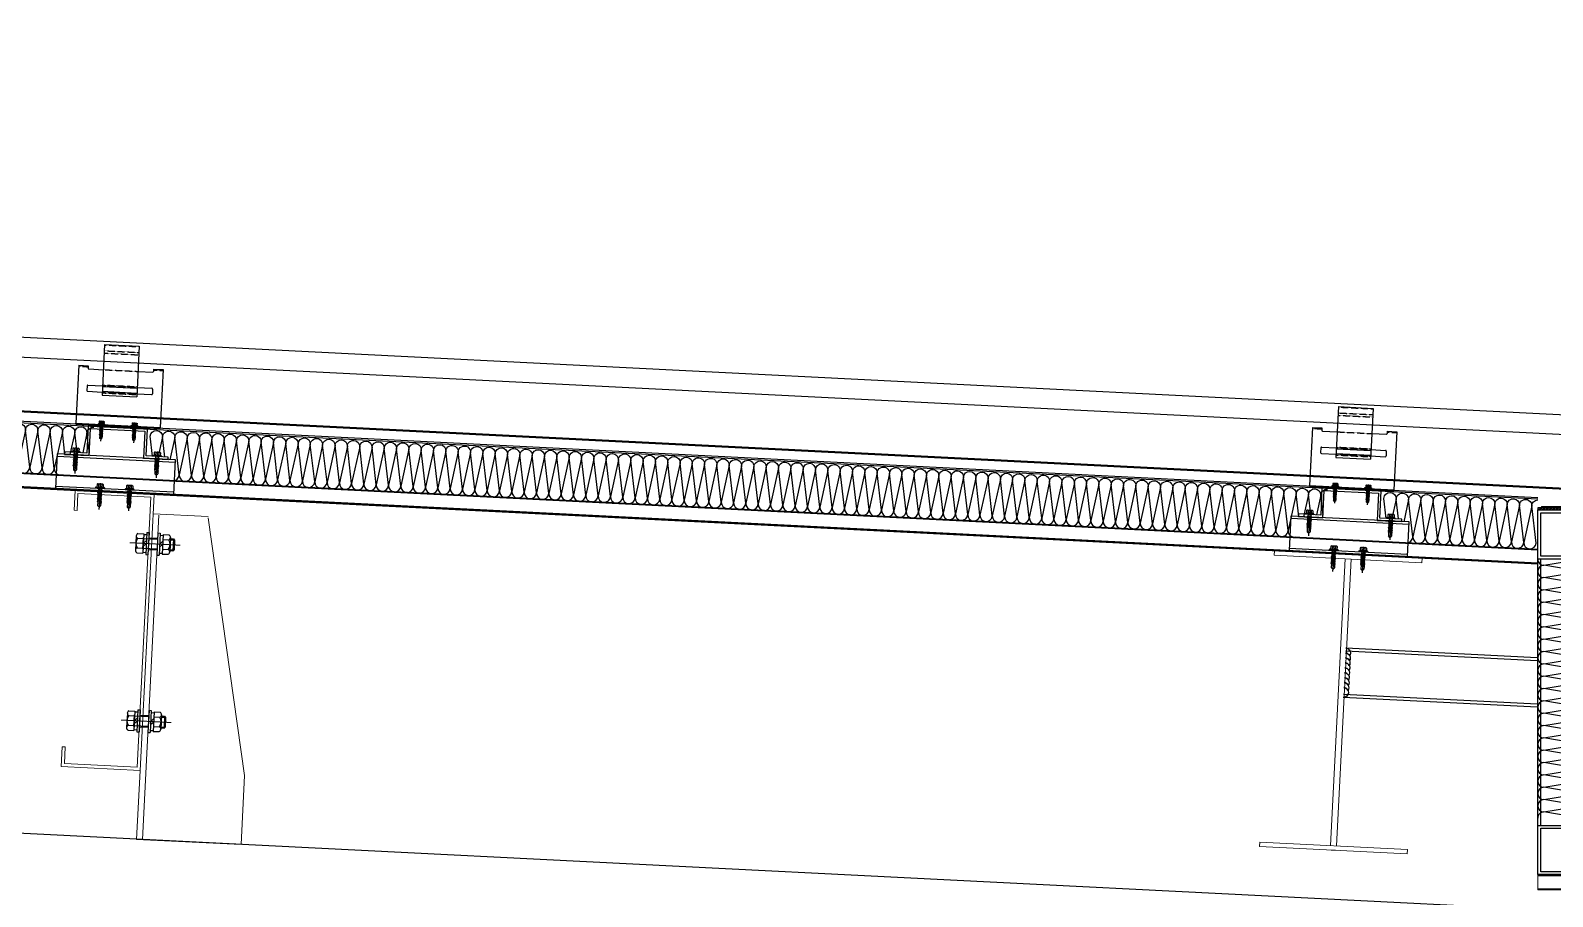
# Model space of a CAD drawing. Extents: x -599358 to 2865263, y -1062760 to 486533.
# Drawn here: x 251125 to 252667, y -689700 to -688822 of the extents above; entities that cross this region are included whole.
import ezdxf

# ---------------------------------------------------------------- set-up
doc = ezdxf.new("R2010")
doc.units = 0
for name, pattern in [('CENTER', [2, 1.25, -0.25, 0.25, -0.25]), ('CENTER2', [28.575, 19.05, -3.175, 3.175, -3.175]), ('CONTINUOUS0', [0]), ('CONTINUOUS1', [0]), ('DASH', [0.35, 0.25, -0.1])]:
    doc.linetypes.add(name, pattern=pattern)
for name, color, linetype in [('003_THICK', 7, 'CONTINUOUS1'), ('004_THIN', 6, 'CONTINUOUS0'), ('A-AXIS-SYMB', 3, 'Continuous'), ('A-HATCH-2', 251, 'Continuous'), ('A-LIN-V', 9, 'Continuous'), ('BWM', 8, 'Continuous'), ('HATCH', 66, 'Continuous'), ('PJ', 151, 'Continuous'), ('Q-焊缝', 8, 'Continuous'), ('SEAMLOK75 - SHEET', 6, 'Continuous'), ('ZX', 1, 'CENTER2'), ('配件', 4, 'Continuous'), ('钢承板', 253, 'Continuous')]:
    doc.layers.add(name, color=color, linetype=linetype)
for name, color, linetype, lineweight in [('C18', 4, 'CENTER', 13), ('S-dim', 81, 'Continuous', 0), ('屋面板', 6, 'Continuous', 13), ('粗', 7, 'Continuous', 50), ('紧固件', 4, 'Continuous', 13)]:
    doc.layers.add(name, color=color, linetype=linetype, lineweight=lineweight)

# ---------------------------------------------------------------- blocks, each defined once
blk = doc.blocks.new('34t65')
at = {"color": 2, "ltscale": 50}
for p, q in [((1430037, 238183.4), (1430157, 238183.4)), ((1430037, 238148.4), (1430037, 238183.4)), ((1430157, 238183.4), (1430157, 238148.4)), ((1430037, 238180.9), (1430157, 238180.9)), ((1430157, 238150.9), (1430037, 238150.9)), ((1430157, 238148.4), (1430037, 238148.4))]:
    blk.add_line(p, q, dxfattribs=at)
blk = doc.blocks.new('*U1726')
at = {"layer": 'PJ'}
for p, q in [((-4.4, 0.5), (-4.4, 0)), ((4.4, 0), (-4.4, 0)), ((-4.1, 0.8), (-3.1, 1)), ((4.1, 0.8), (-4.1, 0.8)), ((-3.1, 3.9), (-3.1, 1)), ((3.1, 1), (-3.1, 1)), ((2.3, 4.2), (-2.3, 4.2)), ((-2, 0.8), (-1.5, 1)), ((-1.5, 3.9), (-1.5, 1)), ((-1.5, 0), (-1.5, -1.6)), ((1.5, 3.9), (1.5, 1)), ((2.2, 0.8), (1.5, 1)), ((1.5, 0), (1.5, -1.1)), ((3.1, 3.9), (3.1, 1)), ((4.1, 0.8), (3.1, 1)), ((4.4, 0.5), (4.4, 0)), ((-2.1, -1.9), (2.1, -1.4)), ((-2.1, -1.9), (-1.5, -1.6)), ((-2.1, -1.9), (-1.5, -2.2)), ((-2.1, -3.3), (2.1, -2.8)), ((-2.1, -3.3), (-1.5, -3)), ((-2.1, -3.3), (-1.5, -3.6)), ((-2.1, -4.7), (2.1, -4.2)), ((-2.1, -4.7), (-1.5, -4.4)), ((-2.1, -4.7), (-1.5, -5)), ((-2.1, -6.1), (2.1, -5.6)), ((-2.1, -6.1), (-1.5, -5.8)), ((-2.1, -6.1), (-1.5, -6.4)), ((-2.1, -7.5), (2.1, -7)), ((-2.1, -7.5), (-1.5, -7.2)), ((-2.1, -7.5), (-1.5, -7.8)), ((-2.1, -8.9), (2.1, -8.4)), ((-2.1, -8.9), (-1.5, -8.6)), ((-2.1, -8.9), (-1.5, -9.2)), ((-2.1, -10.3), (2.1, -9.8)), ((-2.1, -10.3), (-1.5, -10)), ((-2.1, -10.3), (-1.5, -10.6)), ((-2.1, -11.7), (2.1, -11.2)), ((-2.1, -11.7), (-1.5, -11.4)), ((-2.1, -11.7), (-1.5, -12)), ((-2.1, -13.1), (-1.5, -12.8)), ((-2.1, -13.1), (-1.1, -13)), ((-2.1, -13.1), (-1.5, -13.4)), ((-1.5, -1.6), (1.5, -1.1)), ((-1.5, -2.2), (1.5, -1.7)), ((-1.5, -2.2), (-1.5, -3)), ((-1.5, -3), (1.5, -2.5)), ((-1.5, -3.6), (1.5, -3.1)), ((-1.5, -3.6), (-1.5, -4.4)), ((-1.5, -4.4), (1.5, -3.9)), ((-1.5, -5), (1.5, -4.5)), ((-1.5, -5), (-1.5, -5.8)), ((-1.5, -5.8), (1.5, -5.3)), ((-1.5, -6.4), (1.5, -5.9)), ((-1.5, -6.4), (-1.5, -7.2)), ((-1.5, -7.2), (1.5, -6.7)), ((-1.5, -7.8), (1.5, -7.3)), ((-1.5, -7.8), (-1.5, -8.6)), ((-1.5, -8.6), (1.5, -8.1)), ((-1.5, -9.2), (1.5, -8.7)), ((-1.5, -9.2), (-1.5, -10)), ((-1.5, -10), (1.5, -9.5)), ((-1.5, -10.6), (1.5, -10.1)), ((-1.5, -10.6), (-1.5, -11.4)), ((-1.5, -11.4), (1.5, -10.9)), ((-1.5, -12), (1.5, -11.5)), ((-1.5, -12), (-1.5, -12.8)), ((-1.5, -12.8), (-1, -12.7)), ((-1.5, -13.4), (-1.5, -17.2)), ((-1.5, -13.4), (-1.3, -13.4)), ((0.6, -12.4), (1.5, -12.3)), ((0.7, -12.8), (2.1, -12.6)), ((0.7, -13), (1.5, -12.9)), ((0.7, -13.8), (1.5, -13.7)), ((0.7, -14.2), (2.1, -14)), ((0.7, -14.4), (1.5, -14.3)), ((1.5, -0.3), (1.5, -1.1)), ((2.1, -1.4), (1.5, -1.1)), ((2.1, -1.4), (1.5, -1.7)), ((1.5, -1.7), (1.5, -2.5)), ((2.1, -2.8), (1.5, -2.5)), ((2.1, -2.8), (1.5, -3.1)), ((1.5, -3.1), (1.5, -3.9)), ((2.1, -4.2), (1.5, -3.9)), ((2.1, -4.2), (1.5, -4.5)), ((1.5, -4.5), (1.5, -5.3)), ((2.1, -5.6), (1.5, -5.3)), ((2.1, -5.6), (1.5, -5.9)), ((1.5, -5.9), (1.5, -6.7)), ((2.1, -7), (1.5, -6.7)), ((2.1, -7), (1.5, -7.3)), ((1.5, -7.3), (1.5, -8.1)), ((2.1, -8.4), (1.5, -8.1)), ((2.1, -8.4), (1.5, -8.7)), ((1.5, -8.7), (1.5, -9.5)), ((2.1, -9.8), (1.5, -9.5)), ((2.1, -9.8), (1.5, -10.1)), ((1.5, -10.1), (1.5, -10.9)), ((2.1, -11.2), (1.5, -10.9)), ((2.1, -11.2), (1.5, -11.5)), ((1.5, -11.5), (1.5, -12.3)), ((2.1, -12.6), (1.5, -12.3)), ((2.1, -12.6), (1.5, -12.9)), ((1.5, -12.9), (1.5, -13.7)), ((2.1, -14), (1.5, -13.7)), ((2.1, -14), (1.5, -14.3)), ((1.5, -14.3), (1.5, -17.2)), ((0, -18.6), (-1.5, -17.2)), ((0, -18.6), (1.5, -17.2))]:
    blk.add_line(p, q, dxfattribs=at)
blk.add_lwpolyline([(0, -18.6), (0.7, -14.4), (0.7, -12.7, 0.417657), (0.4, -12.4, 0.097062), (-1, -12.7), (-1.5, -13.8)], format="xyb", dxfattribs=at)
for centre, radius, start, end in [((-4.1, 0.5), 0.3, 90, 180), ((-2.3, 3.3), 0.951, 35.4009, 144.5991), ((0, 1), 3.2, 61.0594, 118.9406), ((2.3, 3.3), 0.951, 35.4009, 144.5991), ((4.1, 0.5), 0.3, 0, 90)]:
    blk.add_arc(centre, radius, start, end, dxfattribs=at)
at = {"layer": 'ZX', "ltscale": 0.2}
blk.add_line((0, 4.9), (0, -21), dxfattribs=at)
blk = doc.blocks.new('A$C2F3B4A73')
at = {"layer": '粗', "lineweight": -2}
for p, q in [((25.2, 101.1), (60.4, 101.1)), ((25.2, 101.1), (25.2, 49.6)), ((60.4, 101.1), (60.4, 49.6)), ((0, 78.7), (9.6, 78.7)), ((0, 78.7), (0, 19.8)), ((9.6, 78.7), (9.6, 76.3)), ((76, 78.7), (85.6, 78.7)), ((76, 78.7), (76, 76.3)), ((85.6, 78.7), (85.6, 19.8)), ((10.4, 75.5), (25.2, 75.5)), ((60.4, 75.5), (75.2, 75.5)), ((9.6, 58.4), (9.6, 53.6)), ((10.4, 59.2), (25.2, 59.2)), ((10.4, 52.8), (25.2, 52.8)), ((25.2, 58.4), (60.4, 58.4)), ((25.2, 53.6), (60.4, 53.6)), ((25.2, 49.6), (60.4, 49.6)), ((60.4, 59.2), (75.2, 59.2)), ((60.4, 52.8), (75.2, 52.8)), ((76, 58.4), (76, 53.6)), ((0, 19.8), (85.6, 19.8)), ((0, 18.8), (0, 19.8)), ((0, 18.8), (85.6, 18.8)), ((14.4, 19.8), (14.4, 18.8)), ((71.2, 19.8), (71.2, 18.8)), ((85.6, 19.8), (85.6, 18.8))]:
    blk.add_line(p, q, dxfattribs=at)
at = {"layer": '粗', "linetype": 'DASH', "lineweight": -2}
for p, q in [((25.2, 100.6), (60.4, 100.6)), ((25.2, 94.7), (60.4, 94.7)), ((0, 77.7), (9.6, 77.7)), ((25.2, 92.3), (60.4, 92.3)), ((76, 77.7), (85.6, 77.7)), ((25.2, 75.5), (60.4, 75.5)), ((25.2, 60), (60.4, 60)), ((25.2, 59.2), (60.4, 59.2)), ((25.2, 52.8), (60.4, 52.8)), ((25.2, 52), (60.4, 52)), ((16, 19.8), (16, 18.8)), ((21.6, 19.8), (21.6, 18.8)), ((29.6, 19.8), (29.6, 18.8)), ((35.2, 19.8), (35.2, 18.8)), ((50.4, 19.8), (50.4, 18.8)), ((56, 19.8), (56, 18.8)), ((64, 19.8), (64, 18.8)), ((69.6, 19.8), (69.6, 18.8))]:
    blk.add_line(p, q, dxfattribs=at)
at = {"layer": '粗', "lineweight": -2}
for centre, start, end in [((10.4, 76.3), 180, 270), ((75.2, 76.3), 270, 0), ((10.4, 58.4), 90, 180), ((10.4, 53.6), 180, 270), ((75.2, 58.4), 0, 90), ((75.2, 53.6), 270, 0)]:
    blk.add_arc(centre, 0.8, start, end, dxfattribs=at)
at = {"layer": '紧固件', "color": 2, "yscale": 0.8, "zscale": 0.8}
for p, xscale in [((26.1, 19.8), 0.8), ((59.5, 19.8), -0.8)]:
    blk.add_blockref('*U1726', p, dxfattribs=dict(at, xscale=xscale))
blk = doc.blocks.new('A$C51791418')
blk.add_blockref('A$C2F3B4A73', (-42.8, -15.8))
blk = doc.blocks.new('*U1756')
at = {"layer": '003_THICK', "color": 2}
for points in [[(-11, 13.1, 0.611769), (-11, 6.5, 0.611769)], [(-11, 6.5, 0.305859), (-11, -6.5, 0.305859)], [(31.2, 6.5, 0.61177), (31.2, 13.1, 0.61177)], [(31.2, -6.5, 0.305858), (31.2, 6.5, 0.305858)], [(-11, -6.5, 0.611769), (-11, -13.1, 0.611769)], [(31.2, -13.1, 0.61177), (31.2, -6.5, 0.61177)]]:
    blk.add_lwpolyline(points, format="xyb", dxfattribs=at)
for points in [[(-13, 9.8), (-13, -9.8)], [(-11, 13.1), (-3, 13.1)], [(-11, 6.5), (-3, 6.5)], [(-3.6, 8), (-3.6, -8)], [(-3, 13.1), (-3, -13.1)], [(-3, 12.1), (1.1, 12.1)], [(-3, 0), (1.1, 4.1)], [(-3, -4.1), (1.1, 0)], [(1.1, 15), (4.1, 15)], [(1.1, 15), (1.1, -15)], [(4.1, 15), (4.1, -15)], [(4.1, 8), (16.1, 8)], [(16.1, 15), (16.1, -15)], [(16.1, 15), (19.1, 15)], [(19.1, 15), (19.1, -15)], [(19.1, 12.1), (23.2, 12.1)], [(19.1, 0), (23.2, 4.1)], [(23.2, 13.1), (23.2, -13.1)], [(23.2, 13.1), (31.2, 13.1)], [(23.2, 6.5), (31.2, 6.5)], [(33.2, 9.8), (33.2, -9.8)], [(33.2, 8), (37.5, 8)], [(37.5, 8), (37.5, -8)], [(37.5, 8), (39, 6.5)], [(39, 6.5), (39, -6.5)], [(-11, -6.5), (-3, -6.5)], [(-11, -13.1), (-3, -13.1)], [(-3, -12.1), (1.1, -12.1)], [(1.1, -15), (4.1, -15)], [(4.1, -8), (16.1, -8)], [(16.1, -15), (19.1, -15)], [(19.1, -4.1), (23.2, 0)], [(19.1, -12.1), (23.2, -12.1)], [(23.2, -6.5), (31.2, -6.5)], [(23.2, -13.1), (31.2, -13.1)], [(33.2, -8), (37.5, -8)], [(37.5, -8), (39, -6.5)]]:
    blk.add_lwpolyline(points, dxfattribs=at)
at = {"layer": '004_THIN', "color": 2}
for points in [[(-3.6, 6.5), (16.1, 6.5)], [(33.2, 6.5), (39, 6.5)], [(-3.6, -6.5), (16.1, -6.5)], [(33.2, -6.5), (39, -6.5)]]:
    blk.add_lwpolyline(points, dxfattribs=at)
at = {"layer": 'C18', "color": 1, "ltscale": 0.6}
blk.add_lwpolyline([(-21, 0), (47, 0)], dxfattribs=at)
blk = doc.blocks.new('*U1755')
at = {"layer": '003_THICK', "color": 2}
for points in [[(-11, 13.1, 0.611769), (-11, 6.5, 0.611769)], [(-11, 6.5, 0.305859), (-11, -6.5, 0.305859)], [(31.2, 6.5, 0.61177), (31.2, 13.1, 0.61177)], [(31.2, -6.5, 0.305858), (31.2, 6.5, 0.305858)], [(-11, -6.5, 0.611769), (-11, -13.1, 0.611769)], [(31.2, -13.1, 0.61177), (31.2, -6.5, 0.61177)]]:
    blk.add_lwpolyline(points, format="xyb", dxfattribs=at)
for points in [[(-13, 9.8), (-13, -9.8)], [(-11, 13.1), (-3, 13.1)], [(-11, 6.5), (-3, 6.5)], [(-3.6, 8), (-3.6, -8)], [(-3, 13.1), (-3, -13.1)], [(-3, 12.1), (1.1, 12.1)], [(-3, 0), (1.1, 4.1)], [(-3, -4.1), (1.1, 0)], [(1.1, 15), (4.1, 15)], [(1.1, 15), (1.1, -15)], [(4.1, 15), (4.1, -15)], [(4.1, 8), (16.1, 8)], [(16.1, 15), (16.1, -15)], [(16.1, 15), (19.1, 15)], [(19.1, 15), (19.1, -15)], [(19.1, 12.1), (23.2, 12.1)], [(19.1, 0), (23.2, 4.1)], [(23.2, 13.1), (23.2, -13.1)], [(23.2, 13.1), (31.2, 13.1)], [(23.2, 6.5), (31.2, 6.5)], [(33.2, 9.8), (33.2, -9.8)], [(33.2, 8), (37.5, 8)], [(37.5, 8), (37.5, -8)], [(37.5, 8), (39, 6.5)], [(39, 6.5), (39, -6.5)], [(-11, -6.5), (-3, -6.5)], [(-11, -13.1), (-3, -13.1)], [(-3, -12.1), (1.1, -12.1)], [(1.1, -15), (4.1, -15)], [(4.1, -8), (16.1, -8)], [(16.1, -15), (19.1, -15)], [(19.1, -4.1), (23.2, 0)], [(19.1, -12.1), (23.2, -12.1)], [(23.2, -6.5), (31.2, -6.5)], [(23.2, -13.1), (31.2, -13.1)], [(33.2, -8), (37.5, -8)], [(37.5, -8), (39, -6.5)]]:
    blk.add_lwpolyline(points, dxfattribs=at)
at = {"layer": '004_THIN', "color": 2}
for points in [[(-3.6, 6.5), (16.1, 6.5)], [(33.2, 6.5), (39, 6.5)], [(-3.6, -6.5), (16.1, -6.5)], [(33.2, -6.5), (39, -6.5)]]:
    blk.add_lwpolyline(points, dxfattribs=at)
at = {"layer": 'C18', "color": 1, "ltscale": 0.6}
blk.add_lwpolyline([(-21, 0), (47, 0)], dxfattribs=at)
blk = doc.blocks.new('1112')
at = {"color": 2}
blk.add_lwpolyline([(1432456, 238570.9), (1432478.5, 238570.9), (1432478.5, 238598.4), (1432538.5, 238598.4), (1432538.5, 238570.9), (1432561, 238570.9), (1432561, 238568.4), (1432536, 238568.4), (1432536, 238595.9), (1432481, 238595.9), (1432481, 238568.4), (1432456, 238568.4)], close=True, dxfattribs=at)
at = {"layer": 'S-dim', "ltscale": 10}
for p, q in [((1432412.5, 238511.6), (1432362.5, 238252.3)), ((1432412.5, 238512.7), (1432468.5, 238512.7)), ((1432462.5, 238511.6), (1432462.5, 238182.3)), ((1432362.5, 238252.3), (1432362.5, 238182.3)), ((1432468.5, 238252.3), (1432468.5, 238182.3)), ((1432362.5, 238182.3), (1432468.5, 238182.3))]:
    blk.add_line(p, q, dxfattribs=at)
at = {"layer": 'S-dim', "color": 6, "ltscale": 10}
blk.add_lwpolyline([(1432548.5, 238512.3), (1432548.5, 238532.3), (1432468.5, 238532.3), (1432468.5, 238252.3), (1432548.5, 238252.3), (1432548.5, 238272.3), (1432545.5, 238272.3), (1432545.5, 238255.3), (1432471.5, 238255.3), (1432471.5, 238529.3), (1432545.5, 238529.3), (1432545.5, 238512.3)], close=True, dxfattribs=at)
blk.add_blockref('34t65', (2411.5, 385))
at = {"xscale": -0.7500000000000001, "yscale": 0.7500000000000001, "zscale": 0.7500000000000001, "rotation": 359.9999999722328}
for name, p in [('*U1756', (1432474.6, 238482.3)), ('*U1755', (1432474.6, 238302.3))]:
    blk.add_blockref(name, p, dxfattribs=at)
at = {"layer": 'SEAMLOK75 - SHEET', "xscale": -1}
blk.add_blockref('A$C51791418', (1432508.5, 238596.4), dxfattribs=at)
at = {"layer": '紧固件', "xscale": -1.023999999801318, "yscale": 1.023999999801318, "zscale": 1.023999999801318}
for p in [(1432467.3, 238570.9), (1432549.8, 238570.9, 0), (1432493.5, 238535.9), (1432523.5, 238535.9)]:
    blk.add_blockref('*U1726', p, dxfattribs=at)
blk = doc.blocks.new('2134')
at = {"color": 1, "linetype": 'Continuous', "ltscale": 10}
for p, q in [((2311608.2, -279977.6), (2311758.2, -279977.6)), ((2311608.2, -279982.1), (2311608.2, -279977.6)), ((2311608.2, -279982.1), (2311758.2, -279982.1)), ((2311680.2, -280273.1), (2311680.2, -279982.1)), ((2311686.2, -280273.1), (2311686.2, -279982.1)), ((2311758.2, -279982.1), (2311758.2, -279977.6)), ((2311608.2, -280273.1), (2311758.2, -280273.1)), ((2311608.2, -280277.6), (2311608.2, -280273.1)), ((2311608.2, -280277.6), (2311758.2, -280277.6)), ((2311758.2, -280273.1), (2311758.2, -280277.6))]:
    blk.add_line(p, q, dxfattribs=at)
at = {"layer": 'S-dim', "ltscale": 10}
blk.add_line((2311685.4, -280277.6), (2311680.9, -280277.6), dxfattribs=at)
blk = doc.blocks.new('wm')
at = {"color": 1, "ltscale": 50}
for p, q in [((1253656.3, 252531.4), (1245914.8, 252141.9)), ((1253656.3, 252529.9), (1245914.8, 252140.4))]:
    blk.add_line(p, q, dxfattribs=at)
at = {"color": 4, "ltscale": 50}
for p, q in [((1245914.8, 252089.2), (1253656.3, 252478.7, 0)), ((1245914.8, 252088.4), (1253656.3, 252477.9, 0)), ((1245914.8, 252075), (1253656.3, 252464.5, 0)), ((1245914.8, 252074.2), (1253656.3, 252463.7, 0))]:
    blk.add_line(p, q, dxfattribs=at)
at = {"color": 2, "ltscale": 50}
blk.add_line((1245914.8, 252075.3), (1253656.3, 252464.8, 0), dxfattribs=at)
at = {"color": 2, "elevation": 0}
blk.add_lwpolyline([(1246052.5, 252119.8), (1246074.9, 252120.9), (1246073.5, 252148.4), (1246133.5, 252151.4), (1246134.8, 252123.9), (1246157.3, 252125.1), (1246157.4, 252122.6), (1246132.5, 252121.3), (1246131.1, 252148.8), (1246076.2, 252146), (1246077.5, 252118.5), (1246052.6, 252117.3)], close=True, dxfattribs=at)
at = {"layer": 'A-AXIS-SYMB', "ltscale": 10}
for p, q in [((1245915.3, 251979.3, 0), (1246109.3, 251989.1, 0)), ((1245915.4, 251976.3, 0), (1246109.5, 251986.1, 0)), ((1245915.3, 251932.2, 0), (1246111.7, 251942.1, 0)), ((1245915.3, 251929.2, 0), (1246111.9, 251939.1, 0))]:
    blk.add_line(p, q, dxfattribs=at)
at = {"layer": 'BWM', "elevation": 0}
for points in [[(1247474.3, 252167.7, -0.414214), (1247467.8, 252173.6), (1247472.1, 252211.4, 1), (1247459.7, 252210.7), (1247467.8, 252173.6, -1), (1247455.3, 252173), (1247459.7, 252210.7, 1), (1247447.2, 252210.1), (1247455.3, 252173, -1), (1247442.8, 252172.4), (1247447.2, 252210.1, 1), (1247434.7, 252209.5), (1247442.8, 252172.4, -1), (1247430.3, 252171.7), (1247434.7, 252209.5, 1), (1247422.2, 252208.9), (1247430.3, 252171.7, -1), (1247417.9, 252171.1), (1247422.2, 252208.9, 1), (1247409.7, 252208.2), (1247417.9, 252171.1, -0.485127), (1247410.5, 252164.7, -0.485127)], [(1247298, 252158.8, -0.414214), (1247291.4, 252164.7), (1247295.8, 252202.5, 1), (1247283.3, 252201.9), (1247291.4, 252164.7, -1), (1247278.9, 252164.1), (1247283.3, 252201.9, 1), (1247270.8, 252201.2), (1247278.9, 252164.1, -1), (1247266.5, 252163.5), (1247270.8, 252201.2, 1), (1247258.3, 252200.6), (1247266.5, 252163.5, -1), (1247254, 252162.9), (1247258.3, 252200.6, 1), (1247245.9, 252200), (1247254, 252162.9, -1), (1247241.5, 252162.2), (1247245.9, 252200, 1), (1247233.4, 252199.4), (1247241.5, 252162.2, -1), (1247229, 252161.6), (1247233.4, 252199.4, 1), (1247220.9, 252198.7), (1247229, 252161.6, -1), (1247216.5, 252161), (1247220.9, 252198.7, 1), (1247208.4, 252198.1), (1247216.5, 252161, -1), (1247204, 252160.3), (1247208.4, 252198.1, 1), (1247195.9, 252197.5), (1247204, 252160.3, -1), (1247191.6, 252159.7), (1247195.9, 252197.5, 1), (1247183.4, 252196.8), (1247191.6, 252159.7, -1), (1247179.1, 252159.1), (1247183.4, 252196.8, 1), (1247170.9, 252196.2), (1247179.1, 252159.1, -1), (1247166.6, 252158.5), (1247170.9, 252196.2, 1), (1247158.5, 252195.6), (1247166.6, 252158.5, -1), (1247154.1, 252157.8), (1247158.5, 252195.6, 1), (1247146, 252195), (1247154.1, 252157.8, -1), (1247141.6, 252157.2), (1247146, 252195, 1), (1247133.5, 252194.3), (1247141.6, 252157.2, -1), (1247129.1, 252156.6), (1247133.5, 252194.3, 1), (1247121, 252193.7), (1247129.1, 252156.6, -1), (1247116.7, 252156), (1247121, 252193.7, 1), (1247108.5, 252193.1), (1247116.7, 252156, -1), (1247104.2, 252155.3), (1247108.5, 252193.1, 1), (1247096, 252192.4), (1247104.2, 252155.3, -1), (1247091.7, 252154.7), (1247096, 252192.4, 1), (1247083.6, 252191.8), (1247091.7, 252154.7, -1), (1247079.2, 252154.1), (1247083.6, 252191.8, 1), (1247071.1, 252191.2), (1247079.2, 252154.1, -1), (1247066.7, 252153.4), (1247071.1, 252191.2, 1), (1247058.6, 252190.6), (1247066.7, 252153.4, -1), (1247054.2, 252152.8), (1247058.6, 252190.6, 1), (1247046.1, 252189.9), (1247054.2, 252152.8, -1), (1247041.7, 252152.2), (1247046.1, 252189.9, 1), (1247033.6, 252189.3), (1247041.7, 252152.2, -1), (1247029.3, 252151.6), (1247033.6, 252189.3, 1), (1247021.1, 252188.7), (1247029.3, 252151.6, -1), (1247016.8, 252150.9), (1247021.1, 252188.7, 1), (1247008.7, 252188), (1247016.8, 252150.9, -1), (1247004.3, 252150.3), (1247008.7, 252188, 1), (1246996.2, 252187.4), (1247004.3, 252150.3, -1), (1246991.8, 252149.7), (1246996.2, 252187.4, 1), (1246983.7, 252186.8), (1246991.8, 252149.7, -1), (1246979.3, 252149), (1246983.7, 252186.8, 1), (1246971.2, 252186.2), (1246979.3, 252149, -1), (1246966.8, 252148.4), (1246971.2, 252186.2, 1), (1246958.7, 252185.5), (1246966.8, 252148.4, -1), (1246954.4, 252147.8), (1246958.7, 252185.5, 1), (1246946.2, 252184.9), (1246954.4, 252147.8, -1), (1246941.9, 252147.2), (1246946.2, 252184.9, 1), (1246933.7, 252184.3), (1246941.9, 252147.2, -1), (1246929.4, 252146.5), (1246933.7, 252184.3, 1), (1246921.3, 252183.7), (1246929.4, 252146.5, -1), (1246916.9, 252145.9), (1246921.3, 252183.7, 1), (1246908.8, 252183), (1246916.9, 252145.9, -1), (1246904.4, 252145.3), (1246908.8, 252183, 1), (1246896.3, 252182.4), (1246904.4, 252145.3, -1), (1246891.9, 252144.6), (1246896.3, 252182.4, 1), (1246883.8, 252181.8), (1246891.9, 252144.6, -1), (1246879.5, 252144), (1246883.8, 252181.8, 1), (1246871.3, 252181.1), (1246879.5, 252144, -1), (1246867, 252143.4), (1246871.3, 252181.1, 1), (1246858.8, 252180.5), (1246867, 252143.4, -1), (1246854.5, 252142.8), (1246858.8, 252180.5, 1), (1246846.4, 252179.9), (1246854.5, 252142.8, -1), (1246842, 252142.1), (1246846.4, 252179.9, 1), (1246833.9, 252179.3), (1246842, 252142.1, -1), (1246829.5, 252141.5), (1246833.9, 252179.3, 1), (1246821.4, 252178.6), (1246829.5, 252141.5, -1), (1246817, 252140.9), (1246821.4, 252178.6, 1), (1246808.9, 252178), (1246817, 252140.9, -1), (1246804.5, 252140.2), (1246808.9, 252178, 1), (1246796.4, 252177.4), (1246804.5, 252140.2, -1), (1246792.1, 252139.6), (1246796.4, 252177.4, 1), (1246783.9, 252176.7), (1246792.1, 252139.6, -1), (1246779.6, 252139), (1246783.9, 252176.7, 1), (1246771.5, 252176.1), (1246779.6, 252139, -1), (1246767.1, 252138.4), (1246771.5, 252176.1, 1), (1246759, 252175.5), (1246767.1, 252138.4, -1), (1246754.6, 252137.7), (1246759, 252175.5, 1), (1246746.5, 252174.9), (1246754.6, 252137.7, -1), (1246742.1, 252137.1), (1246746.5, 252174.9, 1), (1246734, 252174.2), (1246742.1, 252137.1, -1), (1246729.6, 252136.5), (1246734, 252174.2, 1), (1246721.5, 252173.6), (1246729.6, 252136.5, -1), (1246717.2, 252135.9), (1246721.5, 252173.6, 1), (1246709, 252173), (1246717.2, 252135.9, -1), (1246704.7, 252135.2), (1246709, 252173, 1), (1246696.5, 252172.3), (1246704.7, 252135.2, -1), (1246692.2, 252134.6), (1246696.5, 252172.3, 1), (1246684.1, 252171.7), (1246692.2, 252134.6, -1), (1246679.7, 252134), (1246684.1, 252171.7, 1), (1246671.6, 252171.1), (1246679.7, 252134, -1), (1246667.2, 252133.3), (1246671.6, 252171.1, 1), (1246659.1, 252170.5), (1246667.2, 252133.3, -1), (1246654.7, 252132.7), (1246659.1, 252170.5, 1), (1246646.6, 252169.8), (1246654.7, 252132.7, -1), (1246642.3, 252132.1), (1246646.6, 252169.8, 1), (1246634.1, 252169.2), (1246642.3, 252132.1, -1), (1246629.8, 252131.5), (1246634.1, 252169.2, 1), (1246621.6, 252168.6), (1246629.8, 252131.5, -1), (1246617.3, 252130.8), (1246621.6, 252168.6, 1), (1246609.2, 252167.9), (1246617.3, 252130.8, -1), (1246604.8, 252130.2), (1246609.2, 252167.9, 1), (1246596.7, 252167.3), (1246604.8, 252130.2, -1), (1246592.3, 252129.6), (1246596.7, 252167.3, 1), (1246584.2, 252166.7), (1246592.3, 252129.6, -1), (1246579.8, 252128.9), (1246584.2, 252166.7, 1), (1246571.7, 252166.1), (1246579.8, 252128.9, -1), (1246567.3, 252128.3), (1246571.7, 252166.1, 1), (1246559.2, 252165.4), (1246567.3, 252128.3, -1), (1246554.9, 252127.7), (1246559.2, 252165.4, 1), (1246546.7, 252164.8), (1246554.9, 252127.7, -1), (1246542.4, 252127.1), (1246546.7, 252164.8, 1), (1246534.3, 252164.2), (1246542.4, 252127.1, -1), (1246529.9, 252126.4), (1246534.3, 252164.2, 1), (1246521.8, 252163.6), (1246529.9, 252126.4, -1), (1246517.4, 252125.8), (1246521.8, 252163.6, 1), (1246509.3, 252162.9), (1246517.4, 252125.8, -1), (1246504.9, 252125.2), (1246509.3, 252162.9, 1), (1246496.8, 252162.3), (1246504.9, 252125.2, -1), (1246492.4, 252124.5), (1246496.8, 252162.3, 1), (1246484.3, 252161.7), (1246492.4, 252124.5, -1), (1246480, 252123.9), (1246484.3, 252161.7, 1), (1246471.8, 252161), (1246480, 252123.9, -1), (1246467.5, 252123.3), (1246471.8, 252161, 1), (1246459.3, 252160.4), (1246467.5, 252123.3, -1), (1246455, 252122.7), (1246459.3, 252160.4, 1), (1246446.9, 252159.8), (1246455, 252122.7, -1), (1246442.5, 252122), (1246446.9, 252159.8, 1), (1246434.4, 252159.2), (1246442.5, 252122, -1), (1246430, 252121.4), (1246434.4, 252159.2, 1), (1246421.9, 252158.5), (1246430, 252121.4, -1), (1246417.5, 252120.8), (1246421.9, 252158.5, 1), (1246409.4, 252157.9), (1246417.5, 252120.8, -1), (1246405.1, 252120.1), (1246409.4, 252157.9, 1), (1246396.9, 252157.3), (1246405.1, 252120.1, -1), (1246392.6, 252119.5), (1246396.9, 252157.3, 1), (1246384.4, 252156.6), (1246392.6, 252119.5, -1), (1246380.1, 252118.9), (1246384.4, 252156.6, 1), (1246372, 252156), (1246380.1, 252118.9, -1), (1246367.6, 252118.3), (1246372, 252156, 1), (1246359.5, 252155.4), (1246367.6, 252118.3, -1), (1246355.1, 252117.6), (1246359.5, 252155.4, 1), (1246347, 252154.8), (1246355.1, 252117.6, -1), (1246342.6, 252117), (1246347, 252154.8, 1), (1246334.5, 252154.1), (1246342.6, 252117, -1), (1246330.1, 252116.4), (1246334.5, 252154.1, 1), (1246322, 252153.5), (1246330.1, 252116.4, -1), (1246317.7, 252115.8), (1246322, 252153.5, 1), (1246309.5, 252152.9), (1246317.7, 252115.8, -1), (1246305.2, 252115.1), (1246309.5, 252152.9, 1), (1246297.1, 252152.2), (1246305.2, 252115.1, -1), (1246292.7, 252114.5), (1246297.1, 252152.2, 1), (1246284.6, 252151.6), (1246292.7, 252114.5, -1), (1246280.2, 252113.9), (1246284.6, 252151.6, 1), (1246272.1, 252151), (1246280.2, 252113.9, -1), (1246267.7, 252113.2), (1246272.1, 252151, 1), (1246259.6, 252150.4), (1246267.7, 252113.2, -1), (1246255.2, 252112.6), (1246259.6, 252150.4, 1), (1246247.1, 252149.7), (1246255.2, 252112.6, -1), (1246242.8, 252112), (1246247.1, 252149.7, 1), (1246234.6, 252149.1), (1246242.8, 252112, -1), (1246230.3, 252111.4), (1246234.6, 252149.1, 1), (1246222.1, 252148.5), (1246230.3, 252111.4, -1), (1246217.8, 252110.7), (1246222.1, 252148.5, 1), (1246209.7, 252147.8), (1246214.6, 252125.4)], [(1247305.9, 252182.8), (1247308.3, 252203.1, 1), (1247295.8, 252202.5), (1247300.7, 252180.1)], [(1247318.4, 252183.5), (1247320.8, 252203.8, 1), (1247308.3, 252203.1), (1247312.6, 252183.2)], [(1247382.4, 252186.7), (1247384.8, 252207, 0.423997), (1247378, 252212.9)], [(1247394.9, 252187.3), (1247397.2, 252207.6, 1), (1247384.8, 252207), (1247389.1, 252187)], [(1247407.1, 252185.4), (1247409.7, 252208.2, 1), (1247397.2, 252207.6), (1247402.1, 252185.2)], [(1246224.3, 252104.8, -0.414214), (1246217.8, 252110.7), (1246222.1, 252148.5, 1), (1246209.7, 252147.8), (1246217.8, 252110.7, -1), (1246205.3, 252110.1), (1246209.7, 252147.8, 1), (1246197.2, 252147.2), (1246205.3, 252110.1, -1), (1246192.8, 252109.5), (1246197.2, 252147.2, 1), (1246184.7, 252146.6), (1246192.8, 252109.5, -1), (1246180.3, 252108.8), (1246184.7, 252146.6, 1), (1246172.2, 252146), (1246180.3, 252108.8, -1), (1246167.9, 252108.2), (1246172.2, 252146, 1), (1246159.7, 252145.3), (1246167.9, 252108.2, -0.485127), (1246160.5, 252101.8, -0.485127)], [(1246048, 252095.9, -0.414214), (1246041.4, 252101.9), (1246045.8, 252139.6, 1), (1246033.3, 252139), (1246041.4, 252101.9, -1), (1246028.9, 252101.2), (1246033.3, 252139, 1), (1246020.8, 252138.3), (1246028.9, 252101.2, -1), (1246016.5, 252100.6), (1246020.8, 252138.3, 1), (1246008.3, 252137.7), (1246016.5, 252100.6, -1), (1246004, 252100), (1246008.3, 252137.7, 1), (1245995.9, 252137.1), (1246004, 252100, -1), (1245991.5, 252099.3), (1245995.9, 252137.1, 1), (1245983.4, 252136.5), (1245991.5, 252099.3, -1), (1245979, 252098.7), (1245983.4, 252136.5, 1), (1245970.9, 252135.8), (1245979, 252098.7, -1), (1245966.5, 252098.1), (1245970.9, 252135.8, 1), (1245958.4, 252135.2), (1245966.5, 252098.1, -1), (1245954, 252097.5), (1245958.4, 252135.2, 1), (1245945.9, 252134.6), (1245954, 252097.5, -1), (1245941.6, 252096.8), (1245945.9, 252134.6, 1), (1245933.4, 252133.9), (1245941.6, 252096.8, -1), (1245929.1, 252096.2), (1245933.4, 252133.9, 1), (1245920.9, 252133.3), (1245929.1, 252096.2, -1), (1245916.6, 252095.6), (1245920.9, 252133.3, 0.388836), (1245914.9, 252139.3, 0.388836)], [(1246055.9, 252120), (1246058.3, 252140.2, 1), (1246045.8, 252139.6), (1246050.7, 252117.2)], [(1246068.4, 252120.6), (1246070.8, 252140.9, 1), (1246058.3, 252140.2), (1246062.6, 252120.3)], [(1246132.4, 252123.8), (1246134.8, 252144.1, 0.423997), (1246128, 252150)], [(1246144.9, 252124.4), (1246147.2, 252144.7, 1), (1246134.8, 252144.1), (1246139.1, 252124.1)], [(1246157.1, 252122.5), (1246159.7, 252145.3, 1), (1246147.2, 252144.7), (1246152.1, 252122.3)]]:
    blk.add_lwpolyline(points, format="xyb", dxfattribs=at)
at = {"layer": 'Q-焊缝', "elevation": 0}
blk.add_lwpolyline([(1246105.1, 251986.3, -0.267949), (1246109.3, 251989.1, 0.57735), (1246105.4, 251981.3, -0.267949), (1246109.6, 251984.1, 0.57735), (1246105.6, 251976.4, -0.267949), (1246109.8, 251979.1, 0.57735), (1246105.9, 251971.4, -0.267949), (1246110.1, 251974.1, 0.57735), (1246106.1, 251966.4, -0.267949), (1246110.3, 251969.1, 0.57735), (1246106.4, 251961.4, -0.267949), (1246110.6, 251964.1, 0.57735), (1246106.7, 251956.4, -0.267949), (1246110.8, 251959.1, 0.57735), (1246106.9, 251951.4, -0.267949), (1246111.1, 251954.1, 0.57735), (1246107.2, 251946.4, -0.267949), (1246111.4, 251949.1, 1), (1246111.9, 251939.1)], format="xyb", dxfattribs=at)
at = {"layer": 'SEAMLOK75 - SHEET'}
for p, q in [((1245714.8, 252216.6, 0), (1253637.8, 252615.2, 0)), ((1245715.8, 252196.6, 0), (1253632.2, 252594.9, 0)), ((1253638.9, 252541.2, 0), (1245718.5, 252142.7, 0)), ((1253641.6, 252540.3, 0), (1245718.6, 252141.7, 0))]:
    blk.add_line(p, q, dxfattribs=at)
at = {"rotation": 2.880377552740777}
for name, p in [('1112', (-171355.4, -58069, 0)), ('34t65', (-170216.3, -57626.2, 0))]:
    blk.add_blockref(name, p, dxfattribs=at)
at = {"layer": 'S-dim', "xscale": -1, "rotation": 2.880377552942513}
blk.add_blockref('2134', (3540800.4, 647871.9, 0), dxfattribs=at)
at = {"layer": 'SEAMLOK75 - SHEET', "xscale": -1, "rotation": 2.880377552740754}
blk.add_blockref('A$C51791418', (1246103.6, 252147.8, 0), dxfattribs=at)
at = {"layer": '紧固件', "xscale": -1.023999999801318, "yscale": 1.023999999801318, "zscale": 1.023999999801318, "rotation": 2.880377552740754}
for p in [(1246063.7, 252120.3, 0), (1246146.1, 252124.5, 0), (1246121.6, 252088.2, 0), (1246091.7, 252086.7, 0)]:
    blk.add_blockref('*U1726', p, dxfattribs=at)
blk = doc.blocks.new('压块-flat-1')
at = {"layer": 'HATCH', "ltscale": 10}
h = blk.add_hatch(dxfattribs=at)
h.set_pattern_fill('ACET-2D-ANSI32', color=256, scale=0.5)
h.set_pattern_definition([(45, (-3162.4305, -11124.3203), (-1.683798, 1.683798), []), (45, (-3161.308, -11124.3203), (-1.683798, 1.683798), [])])
h.paths.add_polyline_path([(-82, 0), (-82, -2), (-2, -2), (-2, -50), (0, -50), (0, 0)])
at = {"layer": '配件', "color": 4}
blk.add_lwpolyline([(-82, 0), (-82, -2), (-2, -2), (-2, -50), (0, -50), (0, 0)], close=True, dxfattribs=at)
blk = doc.blocks.new('天沟')
at = {"color": 2, "ltscale": 50}
for p, q in [((1244872.9, 251764.4), (1244872.9, 252034.3)), ((1244875.9, 251764.4), (1244875.9, 252034.3))]:
    blk.add_line(p, q, dxfattribs=at)
at = {"color": 4, "ltscale": 50}
for p, q in [((1244872.9, 251714.4), (1245889.3, 251714.4)), ((1244872.9, 251713.6), (1245889.3, 251713.6)), ((1244872.9, 251700.2), (1245889.3, 251700.2)), ((1244872.9, 251699.4), (1245889.3, 251699.4))]:
    blk.add_line(p, q, dxfattribs=at)
at = {"color": 2, "ltscale": 50}
for points in [[(1244922.9, 252034.3), (1244872.9, 252034.3), (1244872.9, 252084.3), (1244922.9, 252084.3)], [(1244919.9, 252037.3), (1244875.9, 252037.3), (1244875.9, 252081.3), (1244919.9, 252081.3)], [(1244922.9, 251714.4), (1244872.9, 251714.4), (1244872.9, 251764.4), (1244922.9, 251764.4)], [(1244919.9, 251717.4), (1244875.9, 251717.4), (1244875.9, 251761.4), (1244919.9, 251761.4)]]:
    blk.add_lwpolyline(points, close=True, dxfattribs=at)
at = {"layer": 'BWM'}
for points in [[(1244872.9, 252034.3, 0.414214), (1244879.1, 252028), (1244916.6, 252034.3, -1)], [(1244916.6, 252021.8), (1244879.1, 252028, 1), (1244879.1, 252015.5), (1244916.6, 252021.8, -1)], [(1244916.6, 252009.3), (1244879.1, 252015.5, 1), (1244879.1, 252003), (1244916.6, 252009.3, -1)], [(1244916.6, 251996.8), (1244879.1, 252003, 1), (1244879.1, 251990.5), (1244916.6, 251996.8, -1)], [(1244916.6, 251984.3), (1244879.1, 251990.5, 1), (1244879.1, 251978), (1244916.6, 251984.3, -1)], [(1244916.6, 251971.8), (1244879.1, 251978, 1), (1244879.1, 251965.5), (1244916.6, 251971.8, -1)], [(1244916.6, 251959.3), (1244879.1, 251965.5, 1), (1244879.1, 251953), (1244916.6, 251959.3, -1)], [(1244916.6, 251946.8), (1244879.1, 251953, 1), (1244879.1, 251940.5), (1244916.6, 251946.8, -1)], [(1244916.6, 251934.3), (1244879.1, 251940.5, 1), (1244879.1, 251928), (1244916.6, 251934.3, -1)], [(1244916.6, 251921.8), (1244879.1, 251928, 1), (1244879.1, 251915.5), (1244916.6, 251921.8, -1)], [(1244916.6, 251909.3), (1244879.1, 251915.5, 1), (1244879.1, 251903), (1244916.6, 251909.3, -1)], [(1244916.6, 251896.8), (1244879.1, 251903, 1), (1244879.1, 251890.5), (1244916.6, 251896.8, -1)], [(1244916.6, 251884.3), (1244879.1, 251890.5, 1), (1244879.1, 251878), (1244916.6, 251884.3, -1)], [(1244916.6, 251871.8), (1244879.1, 251878, 1), (1244879.1, 251865.5), (1244916.6, 251871.8, -1)], [(1244916.6, 251859.3), (1244879.1, 251865.5, 1), (1244879.1, 251853), (1244916.6, 251859.3, -1)], [(1244916.6, 251846.8), (1244879.1, 251853, 1), (1244879.1, 251840.5), (1244916.6, 251846.8, -1)], [(1244916.6, 251834.3), (1244879.1, 251840.5, 1), (1244879.1, 251828), (1244916.6, 251834.3, -1)], [(1244916.6, 251821.8), (1244879.1, 251828, 1), (1244879.1, 251815.5), (1244916.6, 251821.8, -1)], [(1244916.6, 251809.3), (1244879.1, 251815.5, 1), (1244879.1, 251803), (1244916.6, 251809.3, -1)], [(1244916.6, 251796.8), (1244879.1, 251803, 1), (1244879.1, 251790.5), (1244916.6, 251796.8, -1)], [(1244916.6, 251784.3), (1244879.1, 251790.5, 1), (1244879.1, 251778), (1244916.6, 251784.3, -1)], [(1244916.6, 251771.8), (1244879.1, 251778, 0.414214), (1244872.9, 251771.8)]]:
    blk.add_lwpolyline(points, format="xyb", dxfattribs=at)
at = {"layer": '屋面板', "color": 6}
blk.add_lwpolyline([(1244876.8, 252086.7), (1244955.8, 252086.7), (1244955.8, 252010.1), (1244936.3, 252029.6), (1244935.6, 252028.9), (1244956.8, 252007.7), (1244956.8, 252087.7), (1244876.8, 252087.7)], close=True, dxfattribs=at)
at = {"layer": '钢承板', "color": 4, "const_width": 1}
blk.add_lwpolyline([(1244872.9, 252034.3), (1244872.9, 251699.4), (1244922.9, 251699.4)], dxfattribs=at)
blk.add_blockref('压块-flat-1', (1244954.9, 252086.3))

msp = doc.modelspace()

# ---------------------------------------------------------------- linework, layer by layer
at = {"layer": 'A-LIN-V', "color": 2}
msp.add_line((252860.6, -689724), (244910.6, -689324), dxfattribs=at)

# ---------------------------------------------------------------- block references
msp.add_blockref('天沟', (-992220.8, -941392.3))
at = {"layer": 'A-HATCH-2', "xscale": -1}
msp.add_blockref('wm', (1498566.9, -941437.3), dxfattribs=at)

doc.saveas('drawing.dxf')
